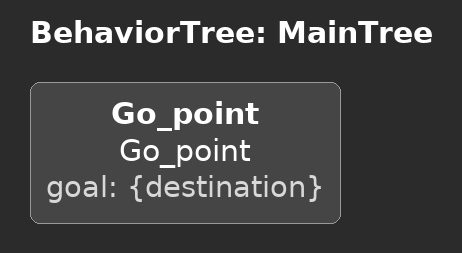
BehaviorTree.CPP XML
<root main_tree_to_execute = "MainTree" >
    <BehaviorTree ID="MainTree">
      <Go_point   name="Go_point" goal="{destination}"/>
    </BehaviorTree>
</root>
